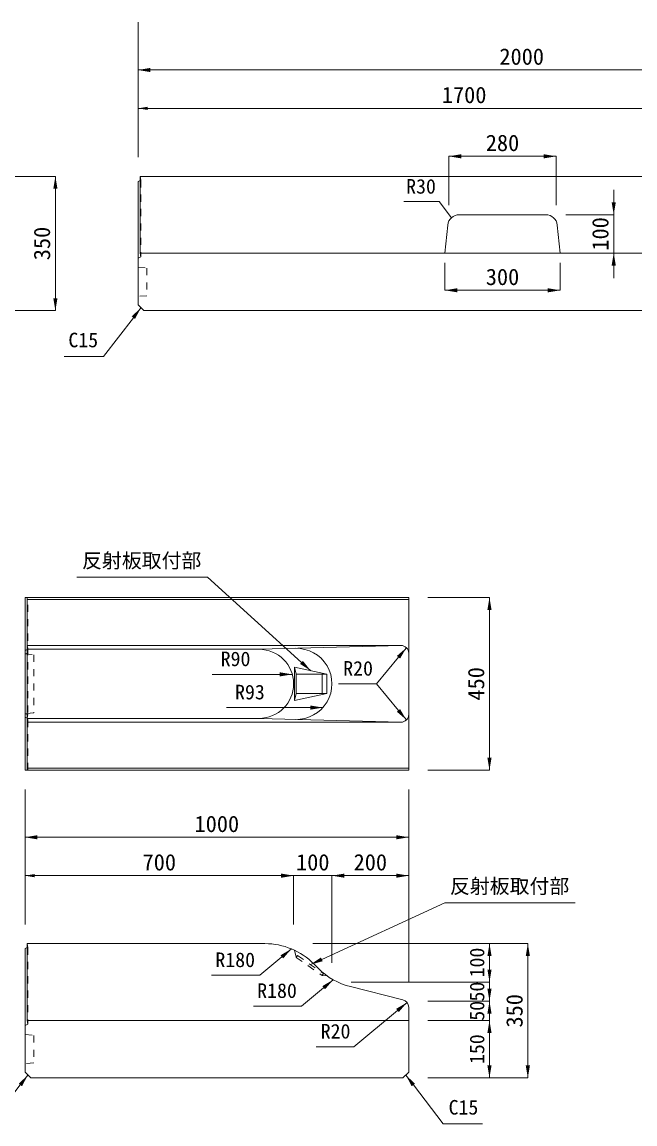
# Model space of a CAD drawing. Units: millimetres, scale not verified. Extents: x 19044 to 37689, y -9270 to 9420.
# Drawn here: x 27890 to 29487, y 2401 to 5273 of the extents above; entities that cross this region are included whole.
import ezdxf
from ezdxf.enums import TextEntityAlignment as Align

# ---------------------------------------------------------------- set-up
doc = ezdxf.new("R2010")
doc.units = ezdxf.units.MM
doc.header["$LTSCALE"] = 25
doc.linetypes.add('USER1', pattern=[1.5, 0.75, -0.75])
doc.layers.add('寸法線', color=7, linetype='Continuous', lineweight=9)
doc.layers.add('本体', color=2, linetype='Continuous', lineweight=5)
doc.styles.add('ＭＳ ゴシック', font='')
doc.styles.get('ＭＳ ゴシック').set_extended_font_data('MS Gothic')

# ---------------------------------------------------------------- blocks, each defined once
blk = doc.blocks.new('filled_arrow')
at = {"color": 0, "linetype": 'Continuous', "lineweight": -2}
blk.add_solid([(7.5, 1.25), (0, 0), (7.5, -1.25)], dxfattribs=at)

msp = doc.modelspace()

# ---------------------------------------------------------------- linework, layer by layer
at = {"layer": '寸法線'}
for p, q in [((28192.15, 4920.52), (28192.15, 5272.74)), ((28192.15, 5147.74), (30192.15, 5147.74)), ((28192.15, 5047.74), (29892.15, 5047.74)), ((28192.15, 4920.52), (28192.15, 5047.74)), ((29002.15, 4922.73), (29282.15, 4922.73)), ((29002.15, 4795.52), (29002.15, 4922.73)), ((29282.15, 4795.52), (29282.15, 4922.73)), ((27625.04, 4870.52), (27976.73, 4870.52)), ((27976.73, 4520.52), (27976.73, 4870.52)), ((29432.03, 4835.52), (29432.03, 4605.52)), ((29307.15, 4770.52), (29432.03, 4770.52)), ((29317.15, 4670.52), (29432.03, 4670.52)), ((28992.15, 4645.52), (28992.15, 4573.52)), ((29292.15, 4645.52), (29292.15, 4573.52)), ((28992.15, 4573.52), (29292.15, 4573.52)), ((27760.04, 4520.52), (27976.73, 4520.52)), ((28947.59, 3772.74), (29108.17, 3772.74)), ((29108.17, 3772.74), (29108.17, 3322.74)), ((28947.59, 3322.74), (29108.17, 3322.74)), ((27897.59, 2920.52), (27897.59, 3272.74)), ((28897.59, 2770.52), (28897.59, 3272.74)), ((27897.59, 3147.74), (28897.59, 3147.74)), ((27897.59, 3047.74), (28597.59, 3047.74)), ((27897.59, 2920.52), (27897.59, 3047.74)), ((28532.59, 3047.74), (28762.59, 3047.74)), ((28597.59, 2920.52), (28597.59, 3047.74)), ((28597.59, 2920.52), (28597.59, 3047.74)), ((28697.59, 2820.52), (28697.59, 3047.74)), ((28697.59, 3047.74), (28897.59, 3047.74)), ((28697.59, 2820.52), (28697.59, 3047.74)), ((28897.59, 2770.52), (28897.59, 3047.74)), ((28647.59, 2870.52), (29108.17, 2870.52)), ((28647.59, 2870.52), (29208.17, 2870.52)), ((29108.17, 2770.52), (29108.17, 2870.52)), ((29208.17, 2870.52), (29208.17, 2520.52)), ((29108.17, 2655.52), (29108.17, 2835.52)), ((28747.59, 2770.52), (29108.17, 2770.52)), ((28747.59, 2770.52), (29108.17, 2770.52)), ((29108.17, 2638.02), (29108.17, 2785.52)), ((28947.59, 2720.52), (29108.17, 2720.52)), ((28947.59, 2720.52), (29108.17, 2720.52)), ((28947.59, 2670.52), (29108.17, 2670.52)), ((28947.59, 2670.52), (29108.17, 2670.52)), ((29108.17, 2670.52), (29108.17, 2520.52)), ((28947.59, 2520.52), (29208.17, 2520.52)), ((28947.59, 2520.52), (29108.17, 2520.52))]:
    msp.add_line(p, q, dxfattribs=at)
for points in [[(29009.17, 4762.76), (28976.79, 4805.25), (28884.67, 4805.25)], [(28199.65, 4528.02), (28179.95, 4502.17), (28102.51, 4400.55), (27999.55, 4400.55)], [(28642.32, 3581.91), (28618.22, 3603.71), (28372.86, 3825.58), (28032.6, 3825.58)], [(28891.73, 3641.88), (28870.94, 3616.9), (28813.38, 3547.74), (28714.96, 3547.74)], [(28594.13, 3572.44), (28561.63, 3572.44), (28384.99, 3572.44)], [(28891.73, 3453.6), (28870.94, 3478.58), (28813.38, 3547.74), (28714.96, 3547.74)], [(28673.92, 3485.9), (28641.42, 3485.9), (28422.47, 3485.9)], [(28641.65, 2816.05), (28671.18, 2829.63), (28991.56, 2977.05), (29331.82, 2977.05)], [(28591.92, 2856.82), (28566.93, 2836.03), (28509.34, 2788.13), (28384.07, 2788.13)], [(28700.93, 2776.42), (28675.94, 2755.63), (28618.35, 2707.73), (28493.09, 2707.73)], [(28893.36, 2717.21), (28868.37, 2696.43), (28754.64, 2601.84), (28656.22, 2601.84)], [(27905.09, 2528.02), (27885.39, 2502.17), (27807.94, 2400.55), (27704.99, 2400.55)], [(28890.09, 2528.02), (28909.79, 2502.17), (28987.24, 2400.55), (29090.19, 2400.55)]]:
    msp.add_lwpolyline(points, dxfattribs=at)
at = {"layer": '本体', "lineweight": 20}
for p, q in [((28198.15, 4860.09), (28192.15, 4857.52)), ((28192.15, 4535.52), (28192.15, 4857.52)), ((28198.15, 4870.52), (29817.59, 4870.52)), ((29029.3, 4770.52), (29255, 4770.52)), ((28992.15, 4670.52), (28999.45, 4743.5)), ((29284.85, 4743.5), (29292.15, 4670.52)), ((28198.15, 4670.52), (30192.15, 4670.52)), ((28192.15, 4535.52), (28207.15, 4520.52)), ((28207.15, 4520.52), (30177.15, 4520.52)), ((27897.59, 3772.74), (28897.59, 3772.74)), ((27897.59, 3322.74), (27897.59, 3772.74)), ((28897.59, 3322.74), (28897.59, 3772.74)), ((27903.59, 3637.31), (27897.59, 3634.74)), ((27903.59, 3627.31), (27897.59, 3624.74)), ((27903.59, 3468.17), (27897.59, 3470.74)), ((27903.59, 3458.17), (27897.59, 3460.74)), ((27897.59, 3322.74), (28897.59, 3322.74)), ((27903.59, 2860.09), (27897.59, 2857.52)), ((27897.59, 2535.52), (27897.59, 2857.52)), ((27903.59, 2870.52), (28523.03, 2870.52)), ((28650.31, 2817.8), (28662.34, 2805.77)), ((28745.96, 2758.43), (28882.44, 2724.3)), ((28897.59, 2535.52), (28897.59, 2704.9)), ((27903.59, 2670.52), (28897.59, 2670.52)), ((27897.59, 2535.52), (27912.59, 2520.52)), ((28897.59, 2535.52), (28882.59, 2520.52)), ((27912.59, 2520.52), (28882.59, 2520.52))]:
    msp.add_line(p, q, dxfattribs=at)
at = {"layer": '本体', "lineweight": 9}
for p, q in [((28198.15, 4870.52), (28198.15, 4670.52)), ((28199.15, 4660.52), (28192.15, 4657.52)), ((28198.15, 4670.52), (28199.15, 4660.52)), ((28507.59, 3637.74), (28877.59, 3647.74)), ((27903.59, 3637.74), (28507.59, 3637.74)), ((28600.08, 3591.09), (28684.56, 3572.74)), ((28600.08, 3504.39), (28600.08, 3591.09)), ((28684.56, 3522.74), (28684.56, 3572.74)), ((28600.08, 3504.39), (28684.56, 3522.74)), ((27903.59, 3457.74), (28507.59, 3457.74)), ((28507.59, 3457.74), (28877.59, 3447.74)), ((27903.59, 2870.52), (27903.59, 2670.52)), ((27904.59, 2660.52), (27897.59, 2657.52)), ((27903.59, 2670.52), (27904.59, 2660.52))]:
    msp.add_line(p, q, dxfattribs=at)
at = {"layer": '本体', "linetype": 'USER1'}
for p, q in [((28198.15, 4870.52), (28199.15, 4860.52)), ((28199.15, 4860.52), (28198.15, 4860.09)), ((28199.15, 4860.52), (28199.15, 4660.52)), ((27904.59, 3322.74), (27904.59, 3772.74)), ((27903.59, 3647.74), (27904.59, 3637.74)), ((27904.59, 3637.74), (27903.59, 3637.31)), ((27903.59, 3637.74), (27904.59, 3627.74)), ((27904.59, 3627.74), (27903.59, 3627.31)), ((27904.59, 3467.74), (27903.59, 3468.17)), ((27903.59, 3457.74), (27904.59, 3467.74)), ((27904.59, 3457.74), (27903.59, 3458.17)), ((27903.59, 3447.74), (27904.59, 3457.74)), ((27903.59, 2870.52), (27904.59, 2860.52)), ((27904.59, 2860.52), (27903.59, 2860.09)), ((27904.59, 2860.52), (27904.59, 2660.52))]:
    msp.add_line(p, q, dxfattribs=at)
at = {"layer": '本体', "linetype": 'USER1', "lineweight": 9}
for p, q in [((28192.15, 4633.52), (28215.15, 4631.52)), ((28215.15, 4631.52), (28215.15, 4559.52)), ((28215.15, 4559.52), (28192.15, 4557.52)), ((27897.59, 3625.74), (27920.59, 3623.74)), ((27920.59, 3623.74), (27920.59, 3471.74)), ((27920.59, 3471.74), (27897.59, 3469.74)), ((28600.08, 2853.2), (28604.35, 2834.84)), ((28607.79, 2839.76), (28604.35, 2834.84)), ((28604.35, 2834.84), (28672.07, 2787.42)), ((28607.79, 2839.76), (28675.51, 2792.34)), ((28675.51, 2792.34), (28672.07, 2787.42)), ((28672.07, 2787.42), (28684.56, 2786.89)), ((27897.59, 2633.52), (27920.59, 2631.52)), ((27920.59, 2631.52), (27920.59, 2559.52)), ((27920.59, 2559.52), (27897.59, 2557.52))]:
    msp.add_line(p, q, dxfattribs=at)
at = {"layer": '本体'}
for p, q in [((27903.59, 3322.74), (27903.59, 3772.74)), ((27903.59, 3767.74), (28897.59, 3767.74)), ((27903.59, 3647.74), (28877.59, 3647.74)), ((28600.08, 3591.09), (28604.35, 3572.74)), ((28604.35, 3572.74), (28684.56, 3572.74)), ((28604.35, 3522.74), (28604.35, 3572.74)), ((28672.07, 3522.74), (28672.07, 3572.74)), ((28604.35, 3522.74), (28600.08, 3504.39)), ((28604.35, 3522.74), (28684.56, 3522.74)), ((27903.59, 3447.74), (28877.59, 3447.74)), ((27903.59, 3327.74), (28897.59, 3327.74))]:
    msp.add_line(p, q, dxfattribs=at)
at = {"layer": '本体', "lineweight": 20}
for centre, radius, start, end in [((29029.3, 4740.52), 30, 90, 174.28941), ((29255, 4740.52), 30, 5.71059, 90), ((28523.03, 2690.52), 180, 45, 90), ((28789.62, 2933.05), 180, 225, 255.96376), ((28877.59, 2704.9), 20, 0, 75.96376)]:
    msp.add_arc(centre, radius, start, end, dxfattribs=at)
at = {"layer": '本体'}
for centre, radius, start, end in [((28877.59, 3627.74), 20, 0, 90), ((28507.59, 3547.74), 90, 270, 90), ((28604.99, 3547.74), 92.6, 268.43035, 91.56965), ((28877.59, 3467.74), 20, 270, 0)]:
    msp.add_arc(centre, radius, start, end, dxfattribs=at)

# ---------------------------------------------------------------- block references
at = {"layer": '寸法線'}
for p, xscale, yscale in [((28192.15, 5147.74), 4.33, 4.33), ((28192.15, 5047.74), 3.33, 3.33), ((29002.15, 4922.73), 4.33, 4.33), ((28992.15, 4573.52), 4.33, 4.33), ((27897.59, 3147.74), 4.33, 4.33), ((27897.59, 3047.74), 3.33, 3.33), ((28697.59, 3047.74), 4.33, 4.33), ((28697.59, 3047.74), 4.33, 4.33)]:
    msp.add_blockref('filled_arrow', p, dxfattribs=dict(at, xscale=xscale, yscale=yscale))
for p, xscale, yscale, rotation in [((29282.15, 4922.73), 4.33, 4.33, 180), ((27976.73, 4870.52), 4.33, 4.33, 270), ((29432.03, 4770.52), 4.33, 4.33, 90), ((29432.03, 4670.52), 4.33, 4.33, 270), ((29292.15, 4573.52), 4.33, 4.33, 180), ((27976.73, 4520.52), 4.33, 4.33, 90), ((28199.65, 4528.02), 4.33, 4.33, 232.7), ((29108.17, 3772.74), 4.33, 4.33, 270), ((28891.73, 3641.88), 4.33, 4.33, 230.2), ((28642.32, 3581.91), 4.33, 4.33, 137.9), ((28594.13, 3572.44), 4.33, 4.33, 180), ((28673.92, 3485.9), 4.33, 4.33, 180), ((28891.73, 3453.6), 4.33, 4.33, 129.8), ((29108.17, 3322.74), 4.33, 4.33, 90), ((28897.59, 3147.74), 4.33, 4.33, 180), ((28597.59, 3047.74), 4.33, 4.33, 180), ((28597.59, 3047.74), 3.33, 3.33, 180), ((28897.59, 3047.74), 4.33, 4.33, 180), ((28591.92, 2856.82), 4.33, 4.33, 219.8), ((29108.17, 2870.52), 4.33, 4.33, 270), ((29208.17, 2870.52), 4.33, 4.33, 270), ((28641.65, 2816.05), 4.33, 4.33, 24.7), ((29108.17, 2770.52), 4.33, 4.33, 90), ((28700.93, 2776.42), 4.33, 4.33, 219.8), ((29108.17, 2720.52), 4.33, 4.33, 90), ((28893.36, 2717.21), 4.33, 4.33, 219.8), ((29108.17, 2720.52), 4.33, 4.33, 270), ((29108.17, 2670.52), 4.33, 4.33, 270), ((27905.09, 2528.02), 4.33, 4.33, 232.7), ((28890.09, 2528.02), 4.33, 4.33, 307.3), ((29108.17, 2520.52), 4.33, 4.33, 90), ((29208.17, 2520.52), 4.33, 4.33, 90)]:
    msp.add_blockref('filled_arrow', p, dxfattribs=dict(at, xscale=xscale, yscale=yscale, rotation=rotation))

# ---------------------------------------------------------------- texts
at = {"layer": '寸法線', "style": 'ＭＳ ゴシック'}
for s, p in [('2000', (29192.15, 5182.74)), ('1700', (29042.15, 5082.74)), ('280', (29142.15, 4957.73)), ('300', (29142.15, 4608.52)), ('1000', (28397.59, 3182.74)), ('700', (28247.59, 3082.74)), ('100', (28647.59, 3082.74)), ('200', (28797.59, 3082.74))]:
    msp.add_text(s, height=42.72, dxfattribs=at).set_placement(p, align=Align.MIDDLE_CENTER)
for s, p in [('R30', (28929.72, 4863.46)), ('C15', (28049.44, 4462.96)), ('反射板取付部', (28201.74, 3887.99)), ('R90', (28446.36, 3631.78)), ('R20', (28765.8, 3607.07)), ('R93', (28483.84, 3545.23)), ('反射板取付部', (29160.71, 3039.46)), ('R180', (28445.45, 2847.47)), ('R180', (28554.46, 2767.07)), ('R20', (28707.06, 2661.17)), ('C15', (29040.31, 2462.96))]:
    msp.add_text(s, height=37.98, dxfattribs=at).set_placement(p, align=Align.TOP_CENTER)
for s, height, p in [('100', 42.72, (29397.03, 4720.52)), ('350', 42.72, (27941.73, 4695.52)), ('450', 42.72, (29073.17, 3547.74)), ('100', 37.98, (29075.67, 2821.35)), ('50', 37.98, (29075.67, 2745.52)), ('350', 42.72, (29173.17, 2695.52)), ('50', 37.98, (29075.67, 2695.52)), ('150', 37.98, (29075.67, 2595.52))]:
    msp.add_text(s, height=height, rotation=90, dxfattribs=at).set_placement(p, align=Align.MIDDLE_CENTER)

doc.saveas('drawing.dxf')
